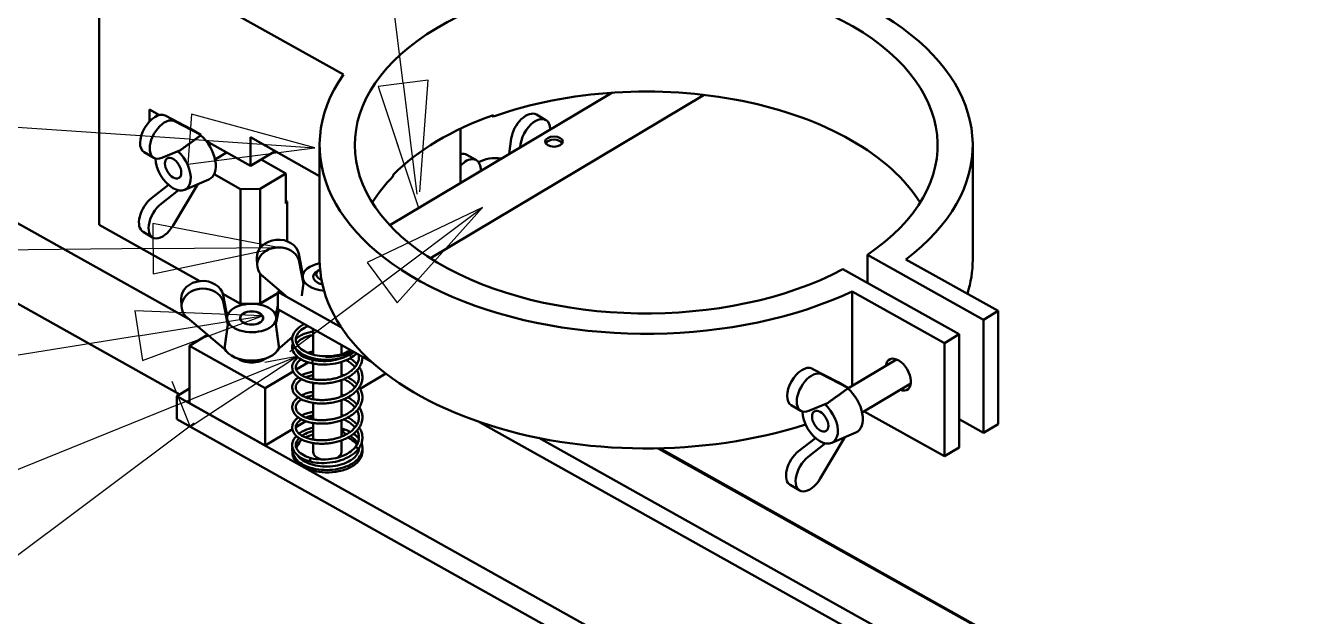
# Model space of a CAD drawing. Header units: millimetres. Extents: x -2685 to 3000, y -4484 to 2121.
# Drawn here: x 2041.6 to 2223.1, y 1551.9 to 1636 of the extents above; entities that cross this region are included whole.
import ezdxf

# ---------------------------------------------------------------- set-up
doc = ezdxf.new("R2010")
doc.units = ezdxf.units.MM
doc.header["$LTSCALE"] = 7.142857
doc.layers.add('Symbol (ISO)', color=7, linetype='Continuous', lineweight=25)
doc.layers.add('Visible (ISO)', color=7, linetype='Continuous', lineweight=50)

# ---------------------------------------------------------------- blocks, each defined once
blk = doc.blocks.new('Balloon1')
at = {"layer": 'Symbol (ISO)'}
for p, q in [((290.87, 224.616), (288.365, 225.092)), ((288.365, 225.092), (288.375, 224.092)), ((288.37, 224.592), (274.922, 224.46)), ((288.37, 224.592), (290.87, 224.616)), ((288.375, 224.092), (290.87, 224.616))]:
    blk.add_line(p, q, dxfattribs=at)
at = {"layer": 'Symbol (ISO)', "flags": 128}
blk.add_lwpolyline([(288.375, 224.092), (290.87, 224.616)], dxfattribs=at)
at = {"layer": 'Symbol (ISO)'}
blk.add_solid([(288.375, 224.092), (290.87, 224.616), (288.365, 225.092), (288.375, 224.092)], dxfattribs=at)
blk = doc.blocks.new('Balloon2')
at = {"layer": 'Symbol (ISO)'}
for p, q in [((288.925, 221.503), (291.242, 222.441)), ((289.112, 221.04), (291.242, 222.441)), ((291.242, 222.441), (290.601, 222.32)), ((288.745, 221.948), (289.112, 221.04)), ((288.925, 221.503), (236.874, 200.443))]:
    blk.add_line(p, q, dxfattribs=at)
at = {"layer": 'Symbol (ISO)', "flags": 128}
blk.add_lwpolyline([(289.112, 221.04), (291.242, 222.441)], dxfattribs=at)
at = {"layer": 'Symbol (ISO)'}
blk.add_solid([(289.112, 221.04), (291.242, 222.441), (288.737, 221.967), (289.112, 221.04)], dxfattribs=at)
blk = doc.blocks.new('Balloon3')
at = {"layer": 'Symbol (ISO)'}
for p, q in [((293.358, 227.884), (288.826, 264.399)), ((293.854, 227.946), (292.862, 227.822)), ((293.358, 227.884), (293.632, 225.679)), ((293.69, 225.722), (293.854, 227.946)), ((292.862, 227.822), (293.586, 225.645))]:
    blk.add_line(p, q, dxfattribs=at)
at = {"layer": 'Symbol (ISO)', "flags": 128}
blk.add_lwpolyline([(292.862, 227.822), (293.666, 225.403)], dxfattribs=at)
at = {"layer": 'Symbol (ISO)'}
blk.add_solid([(292.862, 227.822), (293.666, 225.403), (293.854, 227.946), (292.862, 227.822)], dxfattribs=at)
blk = doc.blocks.new('Balloon8')
at = {"layer": 'Symbol (ISO)'}
for p, q in [((294.94, 225.408), (292.638, 224.312)), ((292.938, 223.912), (294.94, 225.408)), ((293.237, 223.511), (294.94, 225.408)), ((292.638, 224.312), (293.237, 223.511)), ((292.938, 223.912), (291.096, 222.536)), ((289.191, 221.112), (251.224, 192.737))]:
    blk.add_line(p, q, dxfattribs=at)
at = {"layer": 'Symbol (ISO)', "flags": 128}
blk.add_lwpolyline([(293.237, 223.511), (294.94, 225.408)], dxfattribs=at)
at = {"layer": 'Symbol (ISO)'}
blk.add_solid([(293.237, 223.511), (294.94, 225.408), (292.638, 224.312), (293.237, 223.511)], dxfattribs=at)
blk = doc.blocks.new('Balloon9')
at = {"layer": 'Symbol (ISO)'}
for p, q in [((289.102, 226.771), (277.93, 227.532)), ((289.136, 227.27), (289.068, 226.272)), ((291.596, 226.601), (289.136, 227.27)), ((289.068, 226.272), (291.596, 226.601)), ((289.102, 226.771), (291.596, 226.601))]:
    blk.add_line(p, q, dxfattribs=at)
at = {"layer": 'Symbol (ISO)', "flags": 128}
blk.add_lwpolyline([(289.068, 226.272), (291.596, 226.601)], dxfattribs=at)
at = {"layer": 'Symbol (ISO)'}
blk.add_solid([(289.068, 226.272), (291.596, 226.601), (289.136, 227.27), (289.068, 226.272)], dxfattribs=at)
blk = doc.blocks.new('Balloon31')
at = {"layer": 'Symbol (ISO)'}
for p, q in [((290.553, 223.25), (288.006, 223.349)), ((288.006, 223.349), (288.164, 222.361)), ((288.085, 222.855), (290.553, 223.25)), ((288.164, 222.361), (290.553, 223.25)), ((288.085, 222.855), (224.075, 212.605))]:
    blk.add_line(p, q, dxfattribs=at)
at = {"layer": 'Symbol (ISO)', "flags": 128}
blk.add_lwpolyline([(288.164, 222.361), (290.553, 223.25)], dxfattribs=at)
at = {"layer": 'Symbol (ISO)'}
blk.add_solid([(288.164, 222.361), (290.553, 223.25), (288.006, 223.349), (288.164, 222.361)], dxfattribs=at)

msp = doc.modelspace()

# ---------------------------------------------------------------- linework, layer by layer
at = {"layer": 'Visible (ISO)'}
for p, q in [((2052.12, 1648.447), (2086.904, 1629.001)), ((2052.12, 1607.622), (2052.12, 1648.447)), ((2064.834, 1594.243), (2002, 1629.371)), ((2125.115, 1626.419), (2093.51, 1607.574)), ((2138.304, 1626.106), (2099.302, 1602.851)), ((2059.304, 1622.338), (2059.304, 1624.018)), ((2059.304, 1624.018), (2060.709, 1623.233)), ((2065.226, 1621.221), (2061.508, 1623.158)), ((2062.873, 1622.37), (2066.591, 1620.433)), ((2108.268, 1623.029), (2108.045, 1623.154)), ((2108.268, 1623.234), (2108.268, 1623.029)), ((2115.746, 1622.524), (2114.402, 1623.299)), ((2063.599, 1583.477), (1997.12, 1620.642)), ((2065.226, 1621.221), (2066.591, 1620.433)), ((2066.591, 1620.433), (2066.589, 1620.341)), ((2103.578, 1621.295), (2103.578, 1613.577)), ((2067.392, 1619.497), (2073.672, 1615.986)), ((2073.672, 1615.986), (2073.672, 1620.068)), ((2073.672, 1620.068), (2083.527, 1614.559)), ((2083.527, 1602.627), (2083.527, 1618.957)), ((2110.808, 1619.877), (2110.532, 1617.724)), ((2112.094, 1618.655), (2112.151, 1619.102)), ((2116.065, 1619.53), (2116.025, 1619.507)), ((2117.753, 1619.53), (2117.793, 1619.507)), ((2176.527, 1602.627), (2176.527, 1618.957)), ((2059.908, 1617.154), (2058.543, 1617.942)), ((2063.72, 1618.258), (2061.046, 1617.157)), ((2070.271, 1617.888), (2068.632, 1616.91)), ((2073.672, 1615.986), (2077.206, 1618.093)), ((2075.182, 1616.886), (2078.715, 1614.911)), ((2104.503, 1617.584), (2105.846, 1616.808)), ((2072.235, 1612.707), (2068.491, 1614.8)), ((2078.715, 1614.911), (2075.063, 1612.733)), ((2078.715, 1610.624), (2078.715, 1614.911)), ((2106.513, 1615.327), (2106.441, 1615.805)), ((2059.587, 1611.405), (2062.004, 1613.289)), ((2062.66, 1607.512), (2066.163, 1613.392)), ((2064.31, 1612.6), (2067.746, 1614.068)), ((2094.007, 1614.527), (2094.007, 1614.731)), ((2063.41, 1612.533), (2060.952, 1610.617)), ((2075.063, 1612.733), (2072.235, 1612.707)), ((2072.235, 1612.707), (2072.235, 1596.377)), ((2075.063, 1604.323), (2075.063, 1612.733)), ((2078.889, 1610.932), (2078.715, 1611.029)), ((2078.889, 1610.728), (2078.715, 1610.624)), ((2078.889, 1605.276), (2078.889, 1610.932)), ((2066.465, 1599.603), (2052.12, 1607.622)), ((2058.381, 1606.603), (2059.746, 1605.815)), ((2074.602, 1602.932), (2074.644, 1601.835)), ((2080.561, 1603.472), (2081.147, 1600.478)), ((2081.218, 1599.235), (2080.604, 1602.375)), ((2161.526, 1603.357), (2178.067, 1594.11)), ((2161.526, 1599.339), (2161.526, 1603.357)), ((2180.154, 1595.354), (2167.024, 1602.694)), ((2075.063, 1596.403), (2075.063, 1600.667)), ((2081.129, 1600.377), (2081.122, 1600.325)), ((2083.508, 1601.214), (2083.205, 1601.039)), ((2174.588, 1592.036), (2158.048, 1601.283)), ((2075.47, 1600.234), (2078.709, 1597.498)), ((2063.826, 1597.059), (2063.868, 1595.963)), ((2072.235, 1596.377), (2069.744, 1597.769)), ((2069.785, 1597.599), (2070.371, 1594.605)), ((2074.862, 1596.283), (2077.549, 1597.885)), ((2077.549, 1597.885), (2075.063, 1596.403)), ((2077.841, 1598.232), (2077.549, 1598.057)), ((2077.549, 1598.057), (2086.634, 1592.978)), ((2077.549, 1595.608), (2077.549, 1598.057)), ((2159.372, 1598.131), (2172.502, 1590.791)), ((2159.372, 1584.711), (2159.372, 1598.131)), ((2070.442, 1593.363), (2069.828, 1596.502)), ((2072.235, 1596.377), (2075.063, 1596.403)), ((2077.549, 1596.114), (2077.28, 1594.732)), ((2077.286, 1593.451), (2077.691, 1595.529)), ((2077.549, 1595.608), (2090.832, 1588.182)), ((2178.067, 1594.11), (2180.154, 1595.354)), ((2180.154, 1579.228), (2180.154, 1595.354)), ((2064.694, 1594.361), (2069.865, 1589.994)), ((2070.353, 1594.505), (2070.346, 1594.453)), ((2077.333, 1594.505), (2077.335, 1594.489)), ((2178.067, 1577.984), (2178.067, 1594.11)), ((2064.977, 1590.389), (2067.568, 1591.934)), ((2079.658, 1591.66), (2077.863, 1590.097)), ((2082.619, 1589.133), (2082.619, 1592.773)), ((2172.502, 1590.791), (2174.588, 1592.036)), ((2174.588, 1575.91), (2174.588, 1592.036)), ((2075.753, 1584.365), (2064.977, 1590.389)), ((2064.977, 1582.224), (2064.977, 1590.389)), ((2069.865, 1589.994), (2069.98, 1589.995)), ((2077.863, 1590.097), (2077.749, 1590.095)), ((2086.619, 1589.192), (2086.619, 1590.537)), ((2172.502, 1574.666), (2172.502, 1590.791)), ((2071.843, 1588.585), (2071.843, 1588.594)), ((2075.843, 1588.585), (2075.843, 1588.594)), ((2080.187, 1587.008), (2081.909, 1588.035)), ((2082.516, 1588.397), (2082.619, 1588.459)), ((2082.619, 1588.377), (2082.619, 1588.619)), ((2082.619, 1585.631), (2082.619, 1587.867)), ((2086.619, 1588.612), (2086.619, 1588.674)), ((2086.619, 1586.04), (2086.619, 1588.086)), ((2165.668, 1588.465), (2158.734, 1584.33)), ((2075.753, 1584.365), (2079.754, 1586.75)), ((2092.929, 1586.441), (2089.3, 1584.277)), ((2157.371, 1585.202), (2153.652, 1587.138)), ((2155.017, 1586.35), (2158.735, 1584.414)), ((2064.977, 1584.299), (2063.181, 1583.228)), ((2075.753, 1576.2), (2075.753, 1584.365)), ((2082.619, 1582.77), (2082.619, 1585.124)), ((2086.619, 1583.18), (2086.619, 1585.507)), ((2088.87, 1584.021), (2088.741, 1583.944)), ((2157.371, 1585.202), (2158.735, 1584.414)), ((2158.735, 1584.414), (2158.734, 1584.321)), ((2167.717, 1585.029), (2160.776, 1580.891)), ((2063.181, 1583.228), (2063.181, 1579.962)), ((2063.181, 1583.228), (2393.644, 1398.482)), ((2075.753, 1576.2), (2064.977, 1582.224)), ((2082.619, 1579.909), (2082.619, 1582.263)), ((2086.619, 1580.319), (2086.619, 1582.646)), ((2155.865, 1582.239), (2153.19, 1581.138)), ((2082.619, 1580.294), (2082.141, 1580.009)), ((2152.053, 1581.135), (2150.688, 1581.923)), ((2161.062, 1581.061), (2172.502, 1574.666)), ((2393.644, 1395.216), (2063.181, 1579.962)), ((2079.641, 1578.518), (2075.753, 1576.2)), ((2081.557, 1579.66), (2080.12, 1578.803)), ((2082.619, 1577.048), (2082.619, 1579.402)), ((2086.619, 1577.458), (2086.619, 1579.785)), ((2106.282, 1579.544), (2393.644, 1418.894)), ((2174.588, 1579.928), (2178.067, 1577.984)), ((2178.067, 1577.984), (2180.154, 1579.228)), ((2086.619, 1575.261), (2086.619, 1576.924)), ((2114.721, 1577.276), (2393.644, 1421.343)), ((2151.732, 1575.386), (2154.149, 1577.27)), ((2154.805, 1571.493), (2158.308, 1577.372)), ((2156.455, 1576.581), (2159.89, 1578.049)), ((2082.619, 1575.261), (2082.619, 1576.542)), ((2131.74, 1575.798), (2393.354, 1429.542)), ((2131.95, 1575.803), (2393.417, 1429.63)), ((2155.554, 1576.514), (2153.097, 1574.598)), ((2172.502, 1574.666), (2174.588, 1575.91)), ((2150.526, 1570.584), (2151.891, 1569.796))]:
    msp.add_line(p, q, dxfattribs=at)
for centre, major_axis, ratio, start_param, end_param in [((2130.027, 1618.957), (46.5, 0), 0.5773503, 5.6324444, 8.2696328), ((2130.027, 1618.957), (-41.5, 0), 0.5773503, 2.4325721, 8.5952025), ((2130.027, 1618.957), (-46.5, 0), 0.5773503, 5.8997344, 8.5369228), ((2130.027, 1602.627), (41.5, 0), 0.5773503, 0.3477404, 2.1227239), ((2060.043, 1620.54), (1.5, 2.598), 0.5586118, 0.0242568, 3.1415927), ((2061.408, 1619.752), (-1.5, -2.598), 0.5586118, 3.1658495, 6.9104233), ((2130.027, 1602.831), (41.5, 0), 0.5773503, 2.1227239, 2.6218653), ((2112.902, 1620.701), (1.5, 2.598), 0.5773503, 0, 2.1981629), ((2114.246, 1619.926), (1.5, 2.598), 0.5773503, 5.5191948, 8.4813482), ((2065.862, 1617.588), (2.048, -3.436), 0.5865704, 6.2043807, 8.3753076), ((2116.909, 1619.043), (-1.193, 0), 0.5773503, 3.3574247, 6.0673532), ((2062.662, 1615.68), (1.792, -3.006), 0.5865704, 3.9288282, 5.4735063), ((2062.662, 1615.68), (1.792, -3.006), 0.5865704, 5.4735063, 8.3740953), ((2103.003, 1614.986), (1.5, 2.598), 0.5773503, 0, 0.510894), ((2104.346, 1614.21), (1.5, 2.598), 0.5773503, 5.6558187, 7.4392789), ((2108.624, 1615.088), (-3.5, 0), 0.5773503, 4.485016, 5.4924899), ((2130.027, 1602.627), (-41.5, 0), 0.5773503, 5.7634579, 5.9354449), ((2059.882, 1609.201), (-1.5, -2.598), 0.5586118, 4.0848938, 6.2831853), ((2061.246, 1608.413), (-1.5, -2.598), 0.5586118, 4.0848938, 7.8294676), ((2077.642, 1601.951), (2.998, 0.116), 0.8162929, 0.1264534, 3.8710272), ((2077.599, 1603.048), (-2.998, -0.116), 0.8162929, 3.268046, 6.2831853), ((2084.619, 1600.222), (-3.5, 0), 0.5773503, 5.0273142, 6.3055238), ((2130.027, 1602.627), (-46.5, 0), 0.5773503, 0, 2.0809833), ((2130.027, 1602.627), (46.5, 0), 0.5773503, 6.1025578, 6.2831853), ((2092.126, 1543.914), (-10.985, 56.454), 0.0124031, 0.0368032, 0.0799913), ((2084.619, 1600.222), (-2, 0), 0.5773503, 5.4977871, 7.4976264), ((2084.619, 1600.573), (-1.571, 0), 0.5773503, 5.4285168, 7.2942581), ((2066.866, 1596.079), (2.998, 0.116), 0.8162929, 0.1264534, 3.8710272), ((2066.823, 1597.175), (-2.998, -0.116), 0.8162929, 3.268046, 6.2831853), ((2092.126, 1543.914), (-10.985, 56.454), 0.0124031, 0.0799913, 0.1982706), ((2084.619, 1600.222), (-3.5, 0), 0.5773503, 0.0223384, 1.4388306), ((2073.843, 1594.35), (3.5, 0), 0.5773503, 0.0223384, 3.1639311), ((2081.35, 1538.042), (-10.985, 56.454), 0.0124031, 0.0368032, 0.0799913), ((2073.843, 1594.35), (-3.5, 0), 0.5773503, 0.0223384, 3.1639311), ((2081.35, 1538.042), (-10.985, 56.454), 0.0124031, 0.0799913, 0.1982706), ((2066.336, 1537.848), (-10.958, -56.737), 0.0183615, 2.9448668, 3.0631461), ((2066.336, 1537.848), (-10.958, -56.737), 0.0183615, 3.0631461, 3.0868869), ((2073.843, 1590.594), (-4, 0), 0.5773503, 0.2621298, 2.9241397), ((2079.874, 1590.314), (-0.249, 0.024), 0.877377, 5.141628, 6.2864501), ((2073.843, 1589.451), (-2.5, 0), 0.5773503, 0.6297206, 2.5118721), ((2082.6, 1588.126), (0.041, 0.247), 0.411964, 6.2645398, 8.4787258), ((2082.6, 1588.126), (-0.041, -0.247), 0.411964, 5.3371331, 6.2656572), ((2087.819, 1588.888), (-0.137, 0.209), 0.4789613, 3.8995119, 5.7186339), ((2087.819, 1588.888), (0.137, -0.209), 0.4789613, 6.2647825, 7.0411045), ((2152.188, 1584.521), (1.5, 2.598), 0.5586118, 0.0242568, 3.1415927), ((2165.937, 1586.296), (-1.28, 2.147), 0.5865704, 2.4980915, 6.9266864), ((2153.553, 1583.733), (-1.5, -2.598), 0.5586118, 3.1658495, 6.9104233), ((2158.007, 1581.568), (2.048, -3.436), 0.5865704, 6.2043807, 8.3753076), ((2154.807, 1579.66), (1.792, -3.006), 0.5865704, 3.9288282, 5.4735063), ((2154.807, 1579.66), (1.792, -3.006), 0.5865704, 5.4735063, 8.3740953), ((2086.956, 1578.262), (0.1, 0.229), 0.3316583, 0.0263313, 2.2882442), ((2080.484, 1576.505), (-0.159, 0.193), 0.7733073, 4.3754158, 4.9442544), ((2086.956, 1578.262), (-0.1, -0.229), 0.3316583, 5.4298369, 6.3113825), ((2084.619, 1575.261), (-2, 0), 0.5773503, 0, 1.1460331), ((2084.619, 1575.261), (2, 0), 0.5773503, 5.5547196, 6.2831853), ((2088.754, 1575.751), (-0.193, 0.159), 0.6386728, 3.6908595, 6.2716905), ((2088.754, 1575.751), (0.193, -0.159), 0.6386728, 6.2726782, 6.8324522), ((2152.026, 1573.182), (-1.5, -2.598), 0.5586118, 4.0848938, 6.2831853), ((2082.282, 1574.151), (0.053, 0.244), 0.4662928, 6.2723877, 8.4915546), ((2082.282, 1574.151), (-0.053, -0.244), 0.4662928, 5.3499619, 6.2730407), ((2088.754, 1574.423), (-0.193, 0.159), 0.6386728, 6.234071, 6.2341322), ((2153.391, 1572.394), (-1.5, -2.598), 0.5586118, 4.0848938, 7.8294676)]:
    msp.add_ellipse(centre, major_axis=major_axis, ratio=ratio, start_param=start_param, end_param=end_param, dxfattribs=at)
for centre, major_axis, ratio in [((2116.909, 1619.451), (1.25, 0), 0.5773503), ((2062.662, 1615.68), (0.83, -1.392), 0.5865704), ((2073.843, 1594.35), (-1.65, 0), 0.5773503), ((2073.843, 1594.35), (1.621, 0), 0.5773503), ((2154.807, 1579.66), (0.83, -1.392), 0.5865704)]:
    msp.add_ellipse(centre, major_axis=major_axis, ratio=ratio, dxfattribs=at)
for points, weights in [([(2066.589, 1620.341), (2065.064, 1619.234), (2063.72, 1618.258)], [1, 1.00211729304, 1.0004735734]), ([(2081.218, 1599.235), (2081.104, 1598.41), (2080.983, 1597.528)], [1.0004735734, 1.0013332164, 1.00116416689]), ([(2070.442, 1593.363), (2070.224, 1591.786), (2069.98, 1589.995)], [1.0004735734, 1.00211729301, 1]), ([(2077.749, 1590.095), (2077.504, 1591.88), (2077.286, 1593.451)], [1, 1.00211729304, 1.0004735734]), ([(2158.734, 1584.321), (2157.209, 1583.215), (2155.865, 1582.239)], [1, 1.00211729304, 1.0004735734])]:
    msp.add_rational_spline(points, weights, degree=2, dxfattribs=at)
for points, knots in [([(2088.447, 1589.515), (2088.182, 1589.322), (2087.876, 1589.148), (2087.109, 1588.807), (2086.616, 1588.654), (2085.594, 1588.452), (2085.052, 1588.4), (2083.988, 1588.398), (2083.452, 1588.449), (2082.451, 1588.643), (2081.974, 1588.79), (2081.131, 1589.164), (2080.757, 1589.395), (2080.156, 1589.92), (2079.924, 1590.22), (2079.645, 1590.847), (2079.592, 1591.18), (2079.669, 1591.805), (2079.786, 1592.104), (2080.159, 1592.656), (2080.421, 1592.916), (2080.917, 1593.269), (2081.115, 1593.387), (2081.329, 1593.495)], [0.4903995, 0.4903995, 0.4903995, 0.4903995, 0.6129977, 0.6129977, 0.7740998, 0.7740998, 0.9342144, 0.9342144, 1.0934484, 1.0934484, 1.2527335, 1.2527335, 1.4130022, 1.4130022, 1.5742124, 1.5742124, 1.7309367, 1.7309367, 1.8769954, 1.8769954, 2.026856, 2.026856, 2.1113606, 2.1113606, 2.1113606, 2.1113606]), ([(2081.868, 1593.193), (2081.684, 1593.117), (2081.511, 1593.032), (2081.027, 1592.757), (2080.756, 1592.543), (2080.357, 1592.094), (2080.226, 1591.857), (2080.134, 1591.512), (2080.119, 1591.4), (2080.119, 1591.018), (2080.208, 1590.741), (2080.56, 1590.221), (2080.82, 1589.974), (2081.449, 1589.563), (2081.813, 1589.39), (2082.613, 1589.119), (2083.058, 1589.018), (2083.979, 1588.901), (2084.466, 1588.883), (2085.419, 1588.936), (2085.897, 1589.006), (2086.782, 1589.226), (2087.199, 1589.378), (2087.702, 1589.63), (2087.836, 1589.707), (2087.961, 1589.787)], [0.3138878, 0.3138878, 0.3138878, 0.3138878, 0.3834039, 0.3834039, 0.5254544, 0.5254544, 0.6670362, 0.6670362, 0.7344367, 0.7344367, 0.8985651, 0.8985651, 1.0543543, 1.0543543, 1.1965182, 1.1965182, 1.3382691, 1.3382691, 1.481342, 1.481342, 1.6250646, 1.6250646, 1.7685599, 1.7685599, 1.8246628, 1.8246628, 1.8246628, 1.8246628]), ([(2082.619, 1592.431), (2082.583, 1592.426), (2082.547, 1592.42), (2082.267, 1592.372), (2082.033, 1592.318), (2081.586, 1592.188), (2081.374, 1592.112), (2080.979, 1591.94), (2080.796, 1591.843), (2080.465, 1591.632), (2080.316, 1591.517), (2080.164, 1591.372), (2080.141, 1591.35), (2080.119, 1591.327)], [27.64357394, 27.64357394, 27.64357394, 27.64357394, 27.66769856, 27.66769856, 27.83266309, 27.83266309, 27.99824802, 27.99824802, 28.16442134, 28.16442134, 28.33032406, 28.33032406, 28.3598662, 28.3598662, 28.3598662, 28.3598662]), ([(2082.619, 1591.925), (2082.582, 1591.919), (2082.545, 1591.912), (2082.295, 1591.865), (2082.091, 1591.816), (2081.708, 1591.701), (2081.529, 1591.635), (2081.2, 1591.49), (2081.05, 1591.411), (2080.782, 1591.243), (2080.665, 1591.154), (2080.463, 1590.97), (2080.38, 1590.875), (2080.294, 1590.752), (2080.276, 1590.724), (2080.26, 1590.696)], [27.66220034, 27.66220034, 27.66220034, 27.66220034, 27.68910388, 27.68910388, 27.84611689, 27.84611689, 28.00243494, 28.00243494, 28.15798082, 28.15798082, 28.31318162, 28.31318162, 28.46997641, 28.46997641, 28.51616131, 28.51616131, 28.51616131, 28.51616131]), ([(2082.558, 1587.88), (2082.062, 1587.972), (2081.598, 1588.116), (2080.808, 1588.477), (2080.47, 1588.699), (2079.952, 1589.201), (2079.765, 1589.49), (2079.626, 1589.971), (2079.608, 1590.155), (2079.625, 1590.337)], [0.00009751, 0.00009751, 0.00009751, 0.00009751, 0.16395726, 0.16395726, 0.32578138, 0.32578138, 0.48856741, 0.48856741, 0.58412906, 0.58412906, 0.58412906, 0.58412906]), ([(2079.715, 1590.713), (2079.711, 1590.702), (2079.707, 1590.692), (2079.663, 1590.569), (2079.636, 1590.454), (2079.625, 1590.338)], [28.6060462, 28.6060462, 28.6060462, 28.6060462, 28.61769541, 28.61769541, 28.74245199, 28.74245199, 28.74245199, 28.74245199]), ([(2080.148, 1589.968), (2080.15, 1589.959), (2080.153, 1589.95), (2080.223, 1589.697), (2080.394, 1589.442), (2080.901, 1589.012), (2081.214, 1588.827), (2081.895, 1588.55), (2082.257, 1588.445), (2082.642, 1588.373)], [0.07750502, 0.07750502, 0.07750502, 0.07750502, 0.08395541, 0.08395541, 0.2585398, 0.2585398, 0.40794822, 0.40794822, 0.53700783, 0.53700783, 0.53700783, 0.53700783]), ([(2082.619, 1589.571), (2082.568, 1589.563), (2082.517, 1589.554), (2082.247, 1589.506), (2082.035, 1589.457), (2081.833, 1589.399)], [21.36038878, 21.36038878, 21.36038878, 21.36038878, 21.394527, 21.394527, 21.54372344, 21.54372344, 21.54372344, 21.54372344]), ([(2088.211, 1589.647), (2088.194, 1589.637), (2088.178, 1589.627), (2087.709, 1589.356), (2087.171, 1589.149), (2085.93, 1588.858), (2085.333, 1588.814), (2084.679, 1588.816), (2084.515, 1588.827), (2084.418, 1588.839), (2084.397, 1588.842), (2084.38, 1588.847), (2084.377, 1588.848), (2084.373, 1588.849), (2084.372, 1588.85), (2084.371, 1588.851), (2084.37, 1588.851), (2084.37, 1588.852), (2084.37, 1588.852), (2084.37, 1588.853), (2084.37, 1588.853), (2084.371, 1588.854), (2084.372, 1588.855), (2084.374, 1588.856), (2084.376, 1588.856), (2084.384, 1588.858), (2084.392, 1588.86), (2084.425, 1588.864), (2084.467, 1588.867), (2084.679, 1588.879), (2084.936, 1588.889), (2085.972, 1589.001), (2086.496, 1589.142), (2087.28, 1589.412), (2087.647, 1589.585), (2087.962, 1589.787)], [-1.85886969, -1.85886969, -1.85886969, -1.85886969, -1.85360186, -1.85360186, -1.71220101, -1.71220101, -1.55729583, -1.55729583, -1.48083065, -1.48083065, -1.46733103, -1.46733103, -1.4638944, -1.4638944, -1.46254756, -1.46254756, -1.46180953, -1.46180953, -1.46122243, -1.46122243, -1.46057564, -1.46057564, -1.45959188, -1.45959188, -1.45734786, -1.45734786, -1.45191389, -1.45191389, -1.43232198, -1.43232198, -1.37339937, -1.37339937, -1.24166418, -1.24166418, -1.10012683, -1.10012683, -1.10012683, -1.10012683]), ([(2080.443, 1588.748), (2080.342, 1588.673), (2080.248, 1588.594), (2080.039, 1588.389), (2079.934, 1588.259), (2079.769, 1587.993), (2079.709, 1587.857), (2079.634, 1587.587), (2079.616, 1587.453), (2079.622, 1587.19), (2079.643, 1587.061), (2079.723, 1586.804), (2079.783, 1586.678), (2079.94, 1586.428), (2080.041, 1586.305), (2080.281, 1586.068), (2080.423, 1585.954), (2080.744, 1585.742), (2080.924, 1585.644), (2081.313, 1585.467), (2081.522, 1585.389), (2081.966, 1585.254), (2082.2, 1585.198), (2082.685, 1585.11), (2082.937, 1585.077), (2083.452, 1585.037), (2083.715, 1585.029), (2084.247, 1585.038), (2084.515, 1585.056), (2085.051, 1585.116), (2085.318, 1585.159), (2085.844, 1585.27), (2086.104, 1585.338), (2086.608, 1585.498), (2086.853, 1585.59), (2087.323, 1585.798), (2087.547, 1585.913), (2087.97, 1586.166), (2088.167, 1586.302), (2088.53, 1586.594), (2088.695, 1586.75), (2088.987, 1587.075), (2089.115, 1587.245), (2089.327, 1587.594), (2089.412, 1587.773), (2089.539, 1588.135), (2089.582, 1588.318), (2089.617, 1588.621), (2089.622, 1588.741), (2089.617, 1588.861)], [21.94639, 21.94639, 21.94639, 21.94639, 22.0571648, 22.0571648, 22.2194146, 22.2194146, 22.3726611, 22.3726611, 22.5153643, 22.5153643, 22.6540631, 22.6540631, 22.7976856, 22.7976856, 22.9513545, 22.9513545, 23.113508, 23.113508, 23.2792701, 23.2792701, 23.4454781, 23.4454781, 23.6111284, 23.6111284, 23.7761444, 23.7761444, 23.9407023, 23.9407023, 24.1050118, 24.1050118, 24.2692631, 24.2692631, 24.433615, 24.433615, 24.5981805, 24.5981805, 24.7629824, 24.7629824, 24.927847, 24.927847, 25.0922082, 25.0922082, 25.254906, 25.254906, 25.4143802, 25.4143802, 25.5697771, 25.5697771, 25.6704637, 25.6704637, 25.6704637, 25.6704637]), ([(2080.894, 1588.452), (2080.765, 1588.369), (2080.651, 1588.282), (2080.454, 1588.099), (2080.371, 1588.004), (2080.239, 1587.809), (2080.19, 1587.709), (2080.126, 1587.501), (2080.113, 1587.393), (2080.13, 1587.168), (2080.162, 1587.05), (2080.273, 1586.826), (2080.346, 1586.721), (2080.527, 1586.522), (2080.632, 1586.428), (2080.875, 1586.25), (2081.011, 1586.166), (2081.315, 1586.011), (2081.481, 1585.939), (2081.841, 1585.811), (2082.034, 1585.755), (2082.442, 1585.659), (2082.656, 1585.621), (2083.102, 1585.563), (2083.332, 1585.545), (2083.803, 1585.529), (2084.043, 1585.531), (2084.527, 1585.559), (2084.77, 1585.584), (2085.253, 1585.656), (2085.492, 1585.702), (2085.961, 1585.817), (2086.19, 1585.886), (2086.632, 1586.041), (2086.845, 1586.129), (2087.25, 1586.322), (2087.441, 1586.428), (2087.797, 1586.654), (2087.961, 1586.774), (2088.261, 1587.027), (2088.396, 1587.16), (2088.633, 1587.435), (2088.735, 1587.578), (2088.906, 1587.871), (2088.974, 1588.022), (2089.073, 1588.332), (2089.104, 1588.49), (2089.126, 1588.811), (2089.116, 1588.974), (2089.083, 1589.145), (2089.082, 1589.153), (2089.08, 1589.161)], [21.8831494, 21.8831494, 21.8831494, 21.8831494, 22.0355184, 22.0355184, 22.1924429, 22.1924429, 22.3570289, 22.3570289, 22.541293, 22.541293, 22.7388112, 22.7388112, 22.9114377, 22.9114377, 23.0704499, 23.0704499, 23.2259405, 23.2259405, 23.3812344, 23.3812344, 23.5372157, 23.5372157, 23.6939506, 23.6939506, 23.8512662, 23.8512662, 24.0089462, 24.0089462, 24.1667877, 24.1667877, 24.3246138, 24.3246138, 24.4822773, 24.4822773, 24.6396763, 24.6396763, 24.7967969, 24.7967969, 24.9538127, 24.9538127, 25.1112694, 25.1112694, 25.270358, 25.270358, 25.4330766, 25.4330766, 25.601431, 25.601431, 25.7742903, 25.7742903, 25.7830126, 25.7830126, 25.7830126, 25.7830126]), ([(2081.174, 1589.164), (2081.163, 1589.159), (2081.152, 1589.154), (2081.059, 1589.113), (2080.979, 1589.074), (2080.902, 1589.034)], [21.716015505, 21.716015505, 21.716015505, 21.716015505, 21.725150473, 21.725150473, 21.795222131, 21.795222131, 21.795222131, 21.795222131]), ([(2087.954, 1588.678), (2087.545, 1588.432), (2087.071, 1588.224), (2086.073, 1587.918), (2085.539, 1587.812), (2084.475, 1587.707), (2083.931, 1587.705), (2083.121, 1587.779), (2082.833, 1587.822), (2082.558, 1587.88)], [0, 0, 0, 0, 0.16447757, 0.16447757, 0.32547427, 0.32547427, 0.48553438, 0.48553438, 0.57642659, 0.57642659, 0.57642659, 0.57642659]), ([(2082.643, 1588.372), (2083.08, 1588.28), (2083.558, 1588.226), (2084.515, 1588.211), (2085.006, 1588.247), (2085.947, 1588.404), (2086.41, 1588.528), (2087.017, 1588.76), (2087.2, 1588.84), (2087.372, 1588.927)], [0, 0, 0, 0, 0.14616925, 0.14616925, 0.29016585, 0.29016585, 0.43456097, 0.43456097, 0.50000604, 0.50000604, 0.50000604, 0.50000604]), ([(2086.676, 1588.632), (2086.675, 1588.632), (2086.674, 1588.632), (2086.655, 1588.64), (2086.637, 1588.647), (2086.619, 1588.654)], [20.465030695, 20.465030695, 20.465030695, 20.465030695, 20.46576977, 20.46576977, 20.478952483, 20.478952483, 20.478952483, 20.478952483]), ([(2088.556, 1587.347), (2088.474, 1587.446), (2088.384, 1587.544), (2088.147, 1587.77), (2087.993, 1587.896), (2087.662, 1588.131), (2087.486, 1588.24), (2087.299, 1588.341)], [19.88048643, 19.88048643, 19.88048643, 19.88048643, 19.99370339, 19.99370339, 20.15163046, 20.15163046, 20.3045916, 20.3045916, 20.3045916, 20.3045916]), ([(2088.849, 1587.774), (2088.704, 1587.936), (2088.542, 1588.089), (2088.201, 1588.366), (2088.023, 1588.492), (2087.835, 1588.608)], [19.91640617, 19.91640617, 19.91640617, 19.91640617, 20.07849173, 20.07849173, 20.22798415, 20.22798415, 20.22798415, 20.22798415]), ([(2088.808, 1589.314), (2088.795, 1589.302), (2088.783, 1589.29), (2088.539, 1589.058), (2088.262, 1588.855), (2087.953, 1588.678)], [0.45230529, 0.45230529, 0.45230529, 0.45230529, 0.45893277, 0.45893277, 0.58289366, 0.58289366, 0.58289366, 0.58289366]), ([(2080.484, 1585.917), (2080.357, 1585.826), (2080.242, 1585.729), (2080.019, 1585.505), (2079.916, 1585.374), (2079.757, 1585.107), (2079.7, 1584.971), (2079.63, 1584.702), (2079.615, 1584.568), (2079.625, 1584.305), (2079.649, 1584.176), (2079.733, 1583.92), (2079.795, 1583.794), (2079.957, 1583.545), (2080.06, 1583.422), (2080.306, 1583.186), (2080.451, 1583.073), (2080.776, 1582.863), (2080.957, 1582.766), (2081.35, 1582.591), (2081.562, 1582.514), (2082.008, 1582.383), (2082.243, 1582.328), (2082.731, 1582.242), (2082.983, 1582.211), (2083.5, 1582.174), (2083.763, 1582.167), (2084.296, 1582.18), (2084.564, 1582.199), (2085.1, 1582.262), (2085.366, 1582.307), (2085.892, 1582.421), (2086.151, 1582.49), (2086.653, 1582.653), (2086.897, 1582.747), (2087.364, 1582.958), (2087.587, 1583.075), (2088.006, 1583.329), (2088.202, 1583.467), (2088.561, 1583.761), (2088.724, 1583.918), (2089.012, 1584.245), (2089.136, 1584.415), (2089.343, 1584.766), (2089.426, 1584.945), (2089.548, 1585.308), (2089.588, 1585.49), (2089.625, 1585.855), (2089.623, 1586.037), (2089.577, 1586.398), (2089.534, 1586.577), (2089.408, 1586.931), (2089.324, 1587.106), (2089.207, 1587.299), (2089.191, 1587.323), (2089.176, 1587.347)], [15.6486499, 15.6486499, 15.6486499, 15.6486499, 15.7839934, 15.7839934, 15.9458559, 15.9458559, 16.0984204, 16.0984204, 16.2406312, 16.2406312, 16.379388, 16.379388, 16.5235377, 16.5235377, 16.677831, 16.677831, 16.8403421, 16.8403421, 17.006194, 17.006194, 17.1723821, 17.1723821, 17.3379914, 17.3379914, 17.5029737, 17.5029737, 17.6675105, 17.6675105, 17.8318114, 17.8318114, 17.9960646, 17.9960646, 18.1604269, 18.1604269, 18.3250074, 18.3250074, 18.489821, 18.489821, 18.6546763, 18.6546763, 18.8189759, 18.8189759, 18.9815226, 18.9815226, 19.1407578, 19.1407578, 19.2959209, 19.2959209, 19.4483046, 19.4483046, 19.6008598, 19.6008598, 19.7563601, 19.7563601, 19.7789674, 19.7789674, 19.7789674, 19.7789674]), ([(2080.959, 1585.631), (2080.935, 1585.617), (2080.911, 1585.602), (2080.756, 1585.502), (2080.641, 1585.413), (2080.444, 1585.228), (2080.363, 1585.133), (2080.233, 1584.938), (2080.186, 1584.838), (2080.124, 1584.629), (2080.113, 1584.52), (2080.133, 1584.295), (2080.167, 1584.177), (2080.281, 1583.954), (2080.354, 1583.849), (2080.537, 1583.651), (2080.644, 1583.557), (2080.889, 1583.38), (2081.026, 1583.297), (2081.332, 1583.142), (2081.5, 1583.071), (2081.861, 1582.944), (2082.055, 1582.888), (2082.464, 1582.794), (2082.679, 1582.756), (2083.126, 1582.7), (2083.357, 1582.682), (2083.828, 1582.668), (2084.069, 1582.671), (2084.553, 1582.7), (2084.796, 1582.726), (2085.278, 1582.799), (2085.517, 1582.847), (2085.985, 1582.964), (2086.214, 1583.032), (2086.655, 1583.19), (2086.868, 1583.278), (2087.27, 1583.473), (2087.461, 1583.578), (2087.815, 1583.805), (2087.978, 1583.926), (2088.276, 1584.18), (2088.409, 1584.313), (2088.644, 1584.589), (2088.745, 1584.732), (2088.914, 1585.026), (2088.98, 1585.178), (2089.077, 1585.487), (2089.106, 1585.646), (2089.125, 1585.968), (2089.114, 1586.131), (2089.05, 1586.454), (2088.997, 1586.614), (2088.901, 1586.822), (2088.876, 1586.871), (2088.849, 1586.92)], [15.5751076, 15.5751076, 15.5751076, 15.5751076, 15.6026388, 15.6026388, 15.757861, 15.757861, 15.9149225, 15.9149225, 16.0799722, 16.0799722, 16.2651326, 16.2651326, 16.4622004, 16.4622004, 16.6340413, 16.6340413, 16.7928153, 16.7928153, 16.9482644, 16.9482644, 17.1035753, 17.1035753, 17.2595846, 17.2595846, 17.4163436, 17.4163436, 17.5736759, 17.5736759, 17.731365, 17.731365, 17.8892088, 17.8892088, 18.0470314, 18.0470314, 18.204687, 18.204687, 18.3620755, 18.3620755, 18.5191879, 18.5191879, 18.6762071, 18.6762071, 18.8336966, 18.8336966, 18.9928756, 18.9928756, 19.1557661, 19.1557661, 19.3243319, 19.3243319, 19.4972564, 19.4972564, 19.6682908, 19.6682908, 19.7219726, 19.7219726, 19.7219726, 19.7219726]), ([(2082.619, 1586.71), (2082.553, 1586.699), (2082.488, 1586.688), (2082.181, 1586.631), (2081.949, 1586.575), (2081.508, 1586.44), (2081.299, 1586.361), (2081.056, 1586.25), (2081.007, 1586.226), (2080.959, 1586.202)], [15.07720364, 15.07720364, 15.07720364, 15.07720364, 15.12135711, 15.12135711, 15.28638888, 15.28638888, 15.45205527, 15.45205527, 15.49480901, 15.49480901, 15.49480901, 15.49480901]), ([(2082.619, 1586.203), (2082.566, 1586.194), (2082.515, 1586.185), (2082.251, 1586.134), (2082.049, 1586.083), (2081.751, 1585.991), (2081.648, 1585.955), (2081.549, 1585.917)], [15.09582987, 15.09582987, 15.09582987, 15.09582987, 15.13390871, 15.13390871, 15.29087865, 15.29087865, 15.37945983, 15.37945983, 15.37945983, 15.37945983]), ([(2088.849, 1584.913), (2088.84, 1584.923), (2088.832, 1584.932), (2088.677, 1585.102), (2088.512, 1585.255), (2088.149, 1585.544), (2087.951, 1585.68), (2087.675, 1585.843), (2087.61, 1585.881), (2087.543, 1585.917)], [13.63322079, 13.63322079, 13.63322079, 13.63322079, 13.64246558, 13.64246558, 13.80526295, 13.80526295, 13.96965458, 13.96965458, 14.01992585, 14.01992585, 14.01992585, 14.01992585]), ([(2080.484, 1583.056), (2080.348, 1582.959), (2080.226, 1582.854), (2079.999, 1582.621), (2079.899, 1582.49), (2079.746, 1582.222), (2079.691, 1582.086), (2079.626, 1581.816), (2079.614, 1581.683), (2079.628, 1581.421), (2079.654, 1581.292), (2079.743, 1581.037), (2079.807, 1580.91), (2079.975, 1580.661), (2080.08, 1580.539), (2080.331, 1580.304), (2080.478, 1580.192), (2080.808, 1579.984), (2080.992, 1579.888), (2081.388, 1579.716), (2081.601, 1579.64), (2082.05, 1579.511), (2082.287, 1579.458), (2082.776, 1579.375), (2083.03, 1579.346), (2083.547, 1579.311), (2083.812, 1579.306), (2084.344, 1579.322), (2084.613, 1579.343), (2085.148, 1579.409), (2085.415, 1579.455), (2085.939, 1579.572), (2086.197, 1579.643), (2086.698, 1579.809), (2086.941, 1579.904), (2087.405, 1580.118), (2087.627, 1580.236), (2088.043, 1580.493), (2088.237, 1580.632), (2088.592, 1580.929), (2088.752, 1581.086), (2089.035, 1581.415), (2089.158, 1581.586), (2089.36, 1581.937), (2089.44, 1582.117), (2089.556, 1582.48), (2089.594, 1582.663), (2089.626, 1583.027), (2089.621, 1583.209), (2089.571, 1583.57), (2089.525, 1583.749), (2089.394, 1584.102), (2089.307, 1584.276), (2089.194, 1584.458), (2089.185, 1584.472), (2089.176, 1584.486)], [9.3654648, 9.3654648, 9.3654648, 9.3654648, 9.5108088, 9.5108088, 9.6722614, 9.6722614, 9.8241384, 9.8241384, 9.9658849, 9.9658849, 10.1047342, 10.1047342, 10.2494297, 10.2494297, 10.4043388, 10.4043388, 10.5671878, 10.5671878, 10.7331186, 10.7331186, 10.8992837, 10.8992837, 11.0648521, 11.0648521, 11.2298014, 11.2298014, 11.394318, 11.394318, 11.5586108, 11.5586108, 11.7228666, 11.7228666, 11.8872396, 11.8872396, 12.0518352, 12.0518352, 12.2166597, 12.2166597, 12.3815037, 12.3815037, 12.5457374, 12.5457374, 12.7081268, 12.7081268, 12.8671197, 12.8671197, 13.0220539, 13.0220539, 13.1743553, 13.1743553, 13.3270226, 13.3270226, 13.4827568, 13.4827568, 13.4957823, 13.4957823, 13.4957823, 13.4957823]), ([(2080.959, 1582.771), (2080.93, 1582.753), (2080.901, 1582.735), (2080.743, 1582.632), (2080.629, 1582.542), (2080.435, 1582.357), (2080.355, 1582.262), (2080.227, 1582.066), (2080.181, 1581.966), (2080.122, 1581.757), (2080.112, 1581.647), (2080.135, 1581.421), (2080.171, 1581.304), (2080.288, 1581.082), (2080.363, 1580.977), (2080.548, 1580.78), (2080.656, 1580.687), (2080.903, 1580.511), (2081.042, 1580.427), (2081.349, 1580.274), (2081.518, 1580.203), (2081.881, 1580.077), (2082.076, 1580.022), (2082.487, 1579.929), (2082.703, 1579.892), (2083.15, 1579.837), (2083.382, 1579.82), (2083.854, 1579.807), (2084.095, 1579.811), (2084.578, 1579.842), (2084.822, 1579.869), (2085.304, 1579.943), (2085.543, 1579.992), (2086.01, 1580.11), (2086.238, 1580.179), (2086.678, 1580.338), (2086.89, 1580.427), (2087.291, 1580.623), (2087.48, 1580.729), (2087.832, 1580.957), (2087.995, 1581.079), (2088.291, 1581.333), (2088.423, 1581.467), (2088.656, 1581.744), (2088.756, 1581.887), (2088.921, 1582.182), (2088.987, 1582.333), (2089.081, 1582.643), (2089.109, 1582.802), (2089.125, 1583.124), (2089.112, 1583.287), (2089.045, 1583.61), (2088.991, 1583.77), (2088.895, 1583.972), (2088.873, 1584.016), (2088.849, 1584.06)], [9.2919222, 9.2919222, 9.2919222, 9.2919222, 9.3249785, 9.3249785, 9.4802149, 9.4802149, 9.637421, 9.637421, 9.8029518, 9.8029518, 9.9890108, 9.9890108, 10.1855531, 10.1855531, 10.3566341, 10.3566341, 10.5151813, 10.5151813, 10.6705924, 10.6705924, 10.8259211, 10.8259211, 10.9819585, 10.9819585, 11.1387415, 11.1387415, 11.2960902, 11.2960902, 11.4537881, 11.4537881, 11.611634, 11.611634, 11.769453, 11.769453, 11.9271004, 11.9271004, 12.0844786, 12.0844786, 12.2415829, 12.2415829, 12.3986061, 12.3986061, 12.5561301, 12.5561301, 12.715402, 12.715402, 12.8784675, 12.8784675, 13.0472435, 13.0472435, 13.2202242, 13.2202242, 13.3910786, 13.3910786, 13.4387878, 13.4387878, 13.4387878, 13.4387878]), ([(2088.556, 1584.486), (2088.47, 1584.591), (2088.375, 1584.692), (2088.131, 1584.922), (2087.976, 1585.048), (2087.639, 1585.285), (2087.457, 1585.396), (2087.169, 1585.549), (2087.071, 1585.598), (2086.971, 1585.644)], [13.59730124, 13.59730124, 13.59730124, 13.59730124, 13.71616006, 13.71616006, 13.87403625, 13.87403625, 14.03112158, 14.03112158, 14.10790772, 14.10790772, 14.10790772, 14.10790772]), ([(2082.619, 1583.849), (2082.538, 1583.836), (2082.458, 1583.822), (2082.138, 1583.761), (2081.907, 1583.703), (2081.469, 1583.565), (2081.262, 1583.485), (2081.033, 1583.378), (2080.996, 1583.36), (2080.959, 1583.341)], [8.79401848, 8.79401848, 8.79401848, 8.79401848, 8.84818894, 8.84818894, 9.01325538, 9.01325538, 9.17896234, 9.17896234, 9.21162351, 9.21162351, 9.21162351, 9.21162351]), ([(2082.619, 1583.342), (2082.559, 1583.332), (2082.499, 1583.321), (2082.229, 1583.268), (2082.028, 1583.217), (2081.738, 1583.126), (2081.642, 1583.092), (2081.549, 1583.056)], [8.81264464, 8.81264464, 8.81264464, 8.81264464, 8.85632172, 8.85632172, 9.01326969, 9.01326969, 9.09627412, 9.09627412, 9.09627412, 9.09627412]), ([(2088.556, 1581.626), (2088.466, 1581.735), (2088.366, 1581.841), (2088.115, 1582.075), (2087.959, 1582.201), (2087.62, 1582.437), (2087.437, 1582.547), (2087.154, 1582.696), (2087.064, 1582.74), (2086.971, 1582.783)], [7.31411611, 7.31411611, 7.31411611, 7.31411611, 7.43862347, 7.43862347, 7.59645061, 7.59645061, 7.75352534, 7.75352534, 7.82472267, 7.82472267, 7.82472267, 7.82472267]), ([(2088.849, 1582.053), (2088.832, 1582.072), (2088.814, 1582.09), (2088.648, 1582.27), (2088.481, 1582.422), (2088.114, 1582.709), (2087.914, 1582.843), (2087.649, 1582.997), (2087.596, 1583.027), (2087.543, 1583.056)], [7.35003546, 7.35003546, 7.35003546, 7.35003546, 7.36910363, 7.36910363, 7.5320399, 7.5320399, 7.69648627, 7.69648627, 7.73674065, 7.73674065, 7.73674065, 7.73674065]), ([(2080.484, 1580.195), (2080.339, 1580.091), (2080.209, 1579.979), (2079.98, 1579.736), (2079.882, 1579.605), (2079.735, 1579.336), (2079.682, 1579.2), (2079.623, 1578.931), (2079.613, 1578.798), (2079.632, 1578.537), (2079.66, 1578.408), (2079.754, 1578.153), (2079.82, 1578.027), (2079.993, 1577.778), (2080.101, 1577.657), (2080.357, 1577.423), (2080.506, 1577.312), (2080.841, 1577.105), (2081.026, 1577.01), (2081.426, 1576.841), (2081.641, 1576.767), (2082.093, 1576.64), (2082.33, 1576.588), (2082.822, 1576.508), (2083.076, 1576.48), (2083.595, 1576.449), (2083.86, 1576.446), (2084.393, 1576.464), (2084.662, 1576.486), (2085.197, 1576.556), (2085.463, 1576.603), (2085.987, 1576.723), (2086.244, 1576.796), (2086.743, 1576.965), (2086.985, 1577.062), (2087.446, 1577.278), (2087.666, 1577.397), (2088.079, 1577.657), (2088.271, 1577.797), (2088.622, 1578.096), (2088.78, 1578.254), (2089.058, 1578.585), (2089.178, 1578.757), (2089.375, 1579.109), (2089.453, 1579.289), (2089.564, 1579.652), (2089.599, 1579.835), (2089.626, 1580.2), (2089.618, 1580.382), (2089.563, 1580.742), (2089.515, 1580.921), (2089.379, 1581.273), (2089.29, 1581.447), (2089.18, 1581.618), (2089.178, 1581.622), (2089.176, 1581.626)], [3.0822798, 3.0822798, 3.0822798, 3.0822798, 3.2376098, 3.2376098, 3.3986299, 3.3986299, 3.5498161, 3.5498161, 3.6911276, 3.6911276, 3.8301034, 3.8301034, 3.9753618, 3.9753618, 4.1308767, 4.1308767, 4.2940439, 4.2940439, 4.4600433, 4.4600433, 4.6261828, 4.6261828, 4.7917104, 4.7917104, 4.9566274, 4.9566274, 5.1211246, 5.1211246, 5.2854101, 5.2854101, 5.449669, 5.449669, 5.6140532, 5.6140532, 5.778664, 5.778664, 5.9434987, 5.9434987, 6.1083291, 6.1083291, 6.2724921, 6.2724921, 6.4347181, 6.4347181, 6.5934658, 6.5934658, 6.7481766, 6.7481766, 6.9004076, 6.9004076, 7.0531973, 7.0531973, 7.2091688, 7.2091688, 7.2125974, 7.2125974, 7.2125974, 7.2125974]), ([(2080.959, 1579.91), (2080.925, 1579.889), (2080.892, 1579.868), (2080.731, 1579.762), (2080.618, 1579.672), (2080.426, 1579.486), (2080.347, 1579.391), (2080.222, 1579.195), (2080.177, 1579.094), (2080.12, 1578.884), (2080.112, 1578.775), (2080.139, 1578.548), (2080.176, 1578.431), (2080.296, 1578.21), (2080.372, 1578.106), (2080.559, 1577.909), (2080.668, 1577.816), (2080.917, 1577.641), (2081.057, 1577.558), (2081.367, 1577.405), (2081.537, 1577.335), (2081.902, 1577.21), (2082.097, 1577.155), (2082.509, 1577.064), (2082.726, 1577.027), (2083.175, 1576.974), (2083.407, 1576.958), (2083.879, 1576.946), (2084.12, 1576.951), (2084.604, 1576.984), (2084.847, 1577.011), (2085.329, 1577.087), (2085.568, 1577.137), (2086.035, 1577.256), (2086.262, 1577.326), (2086.701, 1577.486), (2086.912, 1577.576), (2087.311, 1577.773), (2087.5, 1577.88), (2087.85, 1578.109), (2088.012, 1578.231), (2088.305, 1578.487), (2088.437, 1578.621), (2088.667, 1578.898), (2088.766, 1579.042), (2088.929, 1579.337), (2088.993, 1579.489), (2089.084, 1579.8), (2089.111, 1579.959), (2089.124, 1580.281), (2089.11, 1580.444), (2089.039, 1580.767), (2088.984, 1580.926), (2088.89, 1581.122), (2088.87, 1581.161), (2088.849, 1581.199)], [3.0087368, 3.0087368, 3.0087368, 3.0087368, 3.0473318, 3.0473318, 3.2025852, 3.2025852, 3.3599438, 3.3599438, 3.5259741, 3.5259741, 3.7129318, 3.7129318, 3.9088761, 3.9088761, 4.0792224, 4.0792224, 4.2375533, 4.2375533, 4.3929298, 4.3929298, 4.5482774, 4.5482774, 4.7043429, 4.7043429, 4.8611496, 4.8611496, 5.0185144, 5.0185144, 5.1762209, 5.1762209, 5.3340687, 5.3340687, 5.4918838, 5.4918838, 5.649523, 5.649523, 5.8068907, 5.8068907, 5.9639872, 5.9639872, 6.1210151, 6.1210151, 6.2785751, 6.2785751, 6.4379429, 6.4379429, 6.6011864, 6.6011864, 6.7701716, 6.7701716, 6.9431994, 6.9431994, 7.1138683, 7.1138683, 7.1556032, 7.1556032, 7.1556032, 7.1556032]), ([(2082.619, 1580.988), (2082.523, 1580.973), (2082.428, 1580.956), (2082.096, 1580.89), (2081.866, 1580.831), (2081.431, 1580.69), (2081.226, 1580.609), (2081.01, 1580.506), (2080.984, 1580.493), (2080.959, 1580.481)], [2.5108333, 2.5108333, 2.5108333, 2.5108333, 2.57502255, 2.57502255, 2.74012432, 2.74012432, 2.90587163, 2.90587163, 2.92843808, 2.92843808, 2.92843808, 2.92843808]), ([(2082.619, 1580.482), (2082.551, 1580.47), (2082.484, 1580.458), (2082.208, 1580.402), (2082.007, 1580.35), (2081.725, 1580.26), (2081.635, 1580.229), (2081.549, 1580.195)], [2.52945941, 2.52945941, 2.52945941, 2.52945941, 2.57874848, 2.57874848, 2.73567415, 2.73567415, 2.81308847, 2.81308847, 2.81308847, 2.81308847]), ([(2080.585, 1577.892), (2080.815, 1578.066), (2081.08, 1578.223), (2081.745, 1578.531), (2082.169, 1578.672), (2082.619, 1578.772)], [0.04806917, 0.04806917, 0.04806917, 0.04806917, 0.16298477, 0.16298477, 0.31007916, 0.31007916, 0.31007916, 0.31007916]), ([(2088.556, 1578.765), (2088.462, 1578.879), (2088.357, 1578.99), (2088.099, 1579.228), (2087.942, 1579.353), (2087.601, 1579.588), (2087.417, 1579.698), (2087.14, 1579.842), (2087.057, 1579.883), (2086.971, 1579.922)], [1.03093104, 1.03093104, 1.03093104, 1.03093104, 1.16109864, 1.16109864, 1.3188785, 1.3188785, 1.47594351, 1.47594351, 1.54153759, 1.54153759, 1.54153759, 1.54153759]), ([(2088.849, 1579.192), (2088.823, 1579.221), (2088.797, 1579.249), (2088.618, 1579.437), (2088.449, 1579.588), (2088.079, 1579.873), (2087.877, 1580.006), (2087.623, 1580.151), (2087.583, 1580.173), (2087.543, 1580.195)], [1.06685016, 1.06685016, 1.06685016, 1.06685016, 1.09575291, 1.09575291, 1.25882228, 1.25882228, 1.42331938, 1.42331938, 1.45355539, 1.45355539, 1.45355539, 1.45355539]), ([(2088.947, 1575.592), (2089.082, 1575.757), (2089.199, 1575.928), (2089.39, 1576.281), (2089.465, 1576.461), (2089.572, 1576.825), (2089.604, 1577.008), (2089.625, 1577.372), (2089.616, 1577.554), (2089.556, 1577.914), (2089.505, 1578.092), (2089.367, 1578.437), (2089.28, 1578.604), (2089.176, 1578.765)], [0, 0, 0, 0, 0.16129633, 0.16129633, 0.3197963, 0.3197963, 0.47428959, 0.47428959, 0.62646208, 0.62646208, 0.77938448, 0.77938448, 0.92941242, 0.92941242, 0.92941242, 0.92941242]), ([(2082.227, 1573.907), (2081.749, 1574.032), (2081.308, 1574.207), (2080.573, 1574.625), (2080.267, 1574.874), (2079.823, 1575.422), (2079.679, 1575.731), (2079.624, 1576.118), (2079.619, 1576.191), (2079.619, 1576.483), (2079.667, 1576.704), (2079.858, 1577.142), (2080.011, 1577.361), (2080.207, 1577.56)], [0, 0, 0, 0, 0.16370247, 0.16370247, 0.32526072, 0.32526072, 0.48643909, 0.48643909, 0.52350111, 0.52350111, 0.63546001, 0.63546001, 0.75822367, 0.75822367, 0.75822367, 0.75822367]), ([(2080.606, 1577.251), (2080.406, 1577.059), (2080.267, 1576.853), (2080.109, 1576.433), (2080.097, 1576.214), (2080.217, 1575.748), (2080.376, 1575.491), (2080.854, 1575.044), (2081.16, 1574.845), (2081.767, 1574.57), (2082.043, 1574.473), (2082.337, 1574.395)], [0.00943071, 0.00943071, 0.00943071, 0.00943071, 0.14483913, 0.14483913, 0.29240057, 0.29240057, 0.45943369, 0.45943369, 0.60918333, 0.60918333, 0.71157987, 0.71157987, 0.71157987, 0.71157987]), ([(2081.001, 1577.028), (2080.879, 1576.939), (2080.769, 1576.847), (2080.449, 1576.533), (2080.292, 1576.297), (2080.19, 1576.025), (2080.178, 1575.986), (2080.167, 1575.947)], [2.46807322, 2.46807322, 2.46807322, 2.46807322, 2.52960219, 2.52960219, 2.67099709, 2.67099709, 2.69453175, 2.69453175, 2.69453175, 2.69453175]), ([(2082.619, 1578.26), (2082.212, 1578.162), (2081.832, 1578.028), (2081.327, 1577.783), (2081.163, 1577.687), (2081.015, 1577.587)], [0.44005237, 0.44005237, 0.44005237, 0.44005237, 0.57627838, 0.57627838, 0.65028321, 0.65028321, 0.65028321, 0.65028321]), ([(2082.619, 1577.756), (2082.225, 1577.652), (2081.856, 1577.515), (2081.532, 1577.35), (2081.527, 1577.348), (2081.521, 1577.345)], [2.2555814, 2.2555814, 2.2555814, 2.2555814, 2.38729784, 2.38729784, 2.38944771, 2.38944771, 2.38944771, 2.38944771]), ([(2086.94, 1577.593), (2086.915, 1577.602), (2086.89, 1577.611), (2086.784, 1577.647), (2086.702, 1577.673), (2086.619, 1577.697)], [1.806282411, 1.806282411, 1.806282411, 1.806282411, 1.814986007, 1.814986007, 1.84282421, 1.84282421, 1.84282421, 1.84282421]), ([(2088.827, 1576.292), (2088.809, 1576.319), (2088.79, 1576.346), (2088.579, 1576.631), (2088.304, 1576.882), (2087.836, 1577.183), (2087.696, 1577.262), (2087.547, 1577.337)], [1.50513424, 1.50513424, 1.50513424, 1.50513424, 1.52078399, 1.52078399, 1.67295595, 1.67295595, 1.73164343, 1.73164343, 1.73164343, 1.73164343]), ([(2088.939, 1576.512), (2088.862, 1576.661), (2088.761, 1576.807), (2088.447, 1577.162), (2088.198, 1577.367), (2087.905, 1577.548)], [0.36668271, 0.36668271, 0.36668271, 0.36668271, 0.45118094, 0.45118094, 0.5799286, 0.5799286, 0.5799286, 0.5799286]), ([(2088.562, 1575.91), (2088.677, 1576.051), (2088.775, 1576.196), (2088.936, 1576.492), (2088.999, 1576.644), (2089.088, 1576.956), (2089.113, 1577.115), (2089.123, 1577.437), (2089.107, 1577.601), (2089.034, 1577.923), (2088.977, 1578.082), (2088.884, 1578.272), (2088.867, 1578.305), (2088.849, 1578.338)], [0.00026968, 0.00026968, 0.00026968, 0.00026968, 0.16050346, 0.16050346, 0.32392816, 0.32392816, 0.4931212, 0.4931212, 0.6661869, 0.6661869, 0.83666516, 0.83666516, 0.87241868, 0.87241868, 0.87241868, 0.87241868]), ([(2088.943, 1574.259), (2088.667, 1573.968), (2088.312, 1573.705), (2087.498, 1573.271), (2087.031, 1573.092), (2086.043, 1572.835), (2085.509, 1572.753), (2084.446, 1572.694), (2083.903, 1572.716), (2082.874, 1572.856), (2082.375, 1572.976), (2081.478, 1573.301), (2081.07, 1573.51), (2080.392, 1573.995), (2080.115, 1574.277), (2079.727, 1574.9), (2079.619, 1575.252), (2079.619, 1575.714), (2079.63, 1575.828), (2079.653, 1575.942)], [0, 0, 0, 0, 0.1622369, 0.1622369, 0.3229113, 0.3229113, 0.4833959, 0.4833959, 0.642794, 0.642794, 0.8019639, 0.8019639, 0.9618736, 0.9618736, 1.1230039, 1.1230039, 1.2910983, 1.2910983, 1.3460117, 1.3460117, 1.3460117, 1.3460117]), ([(2079.638, 1575.344), (2079.621, 1575.065), (2079.675, 1574.785), (2079.963, 1574.154), (2080.248, 1573.816), (2081.026, 1573.22), (2081.513, 1572.968), (2082.161, 1572.747), (2082.253, 1572.717), (2082.347, 1572.69)], [-3.46212369, -3.46212369, -3.46212369, -3.46212369, -3.37711322, -3.37711322, -3.26418224, -3.26418224, -3.15094325, -3.15094325, -3.13245478, -3.13245478, -3.13245478, -3.13245478]), ([(2080.206, 1575.837), (2080.221, 1575.877), (2080.238, 1575.916), (2080.353, 1576.166), (2080.494, 1576.368), (2080.677, 1576.558)], [-0.20217284, -0.20217284, -0.20217284, -0.20217284, -0.18114311, -0.18114311, -0.06791364, -0.06791364, -0.06791364, -0.06791364]), ([(2088.946, 1575.591), (2088.672, 1575.268), (2088.315, 1574.971), (2087.5, 1574.471), (2087.032, 1574.26), (2086.041, 1573.938), (2085.505, 1573.824), (2084.438, 1573.701), (2083.893, 1573.691), (2082.978, 1573.76), (2082.589, 1573.82), (2082.228, 1573.907)], [0, 0, 0, 0, 0.16332735, 0.16332735, 0.32496274, 0.32496274, 0.48663472, 0.48663472, 0.64727875, 0.64727875, 0.77130018, 0.77130018, 0.77130018, 0.77130018]), ([(2082.336, 1574.395), (2082.755, 1574.294), (2083.221, 1574.231), (2084.167, 1574.194), (2084.658, 1574.219), (2085.612, 1574.356), (2086.087, 1574.47), (2086.958, 1574.773), (2087.364, 1574.967), (2088.05, 1575.404), (2088.34, 1575.651), (2088.562, 1575.911)], [0, 0, 0, 0, 0.14649131, 0.14649131, 0.29091923, 0.29091923, 0.43595669, 0.43595669, 0.58055122, 0.58055122, 0.72128954, 0.72128954, 0.72128954, 0.72128954]), ([(2088.566, 1574.588), (2088.795, 1574.826), (2088.955, 1575.083), (2089.094, 1575.497), (2089.12, 1575.658), (2089.119, 1575.819)], [0, 0, 0, 0, 0.1451599, 0.1451599, 0.23580762, 0.23580762, 0.23580762, 0.23580762]), ([(2089.481, 1576.525), (2089.543, 1576.366), (2089.584, 1576.203), (2089.614, 1575.962), (2089.619, 1575.884), (2089.619, 1575.57), (2089.574, 1575.333), (2089.376, 1574.807), (2089.188, 1574.519), (2088.943, 1574.259)], [0.40724012, 0.40724012, 0.40724012, 0.40724012, 0.48371054, 0.48371054, 0.52004698, 0.52004698, 0.62974561, 0.62974561, 0.77465397, 0.77465397, 0.77465397, 0.77465397]), ([(2089.608, 1575.6), (2089.612, 1575.565), (2089.614, 1575.529), (2089.618, 1575.461), (2089.619, 1575.428), (2089.619, 1575.296), (2089.611, 1575.197), (2089.549, 1574.8), (2089.43, 1574.505), (2089.202, 1574.161), (2089.15, 1574.089), (2089.092, 1574.018)], [2.80551741, 2.80551741, 2.80551741, 2.80551741, 2.82207254, 2.82207254, 2.83744437, 2.83744437, 2.88361148, 2.88361148, 3.02349118, 3.02349118, 3.0612006, 3.0612006, 3.0612006, 3.0612006]), ([(2080.368, 1574.817), (2080.429, 1574.723), (2080.501, 1574.631), (2080.8, 1574.305), (2081.097, 1574.081), (2081.785, 1573.714), (2082.177, 1573.562), (2083.022, 1573.337), (2083.485, 1573.261), (2084.426, 1573.195), (2084.916, 1573.205), (2085.859, 1573.311), (2086.324, 1573.408), (2087.166, 1573.676), (2087.555, 1573.85), (2088.15, 1574.212), (2088.382, 1574.396), (2088.566, 1574.588)], [2.9220473, 2.9220473, 2.9220473, 2.9220473, 2.9791885, 2.9791885, 3.1290571, 3.1290571, 3.2703998, 3.2703998, 3.4125916, 3.4125916, 3.5559583, 3.5559583, 3.6997043, 3.6997043, 3.8429547, 3.8429547, 3.9599497, 3.9599497, 3.9599497, 3.9599497]), ([(2082.347, 1572.69), (2082.829, 1572.548), (2083.349, 1572.452), (2084.527, 1572.352), (2085.181, 1572.371), (2086.439, 1572.552), (2087.032, 1572.713), (2088.075, 1573.158), (2088.516, 1573.437), (2088.939, 1573.842), (2089.02, 1573.929), (2089.092, 1574.018)], [-3.13245478, -3.13245478, -3.13245478, -3.13245478, -3.03752534, -3.03752534, -2.92402912, -2.92402912, -2.81053183, -2.81053183, -2.69707713, -2.69707713, -2.66710549, -2.66710549, -2.66710549, -2.66710549])]:
    msp.add_open_spline(points, degree=3, knots=knots, dxfattribs=at)
for points in [[(2081.811, 1588.87), (2081.683, 1588.829), (2081.56, 1588.784), (2081.444, 1588.736)], [(2087.311, 1588.897), (2087.309, 1588.898), (2087.306, 1588.899), (2087.304, 1588.9)], [(2086.971, 1586.19), (2086.856, 1586.238), (2086.738, 1586.284), (2086.619, 1586.327)], [(2086.971, 1583.329), (2086.856, 1583.378), (2086.738, 1583.423), (2086.619, 1583.466)], [(2086.971, 1580.468), (2086.856, 1580.517), (2086.738, 1580.563), (2086.619, 1580.605)], [(2086.619, 1578.635), (2086.767, 1578.592), (2086.913, 1578.544), (2087.054, 1578.492)], [(2087.054, 1578.492), (2087.346, 1578.391), (2087.624, 1578.271), (2087.88, 1578.136)], [(2086.858, 1578.032), (2086.779, 1578.06), (2086.7, 1578.088), (2086.619, 1578.113)], [(2087.39, 1577.822), (2087.222, 1577.899), (2087.043, 1577.969), (2086.858, 1578.032)], [(2088.341, 1577.86), (2088.646, 1577.652), (2088.907, 1577.415), (2089.111, 1577.159)], [(2089.104, 1575.6), (2089.096, 1575.652), (2089.086, 1575.703), (2089.073, 1575.754)]]:
    msp.add_open_spline(points, degree=3, dxfattribs=at)

# ---------------------------------------------------------------- block references
at = {"layer": 'Symbol (ISO)', "xscale": 7.142857142857142, "yscale": 7.142857142857142, "zscale": 7.142857142857142}
for name in ['Balloon3', 'Balloon9', 'Balloon1', 'Balloon8', 'Balloon31', 'Balloon2']:
    msp.add_blockref(name, (0, 0), dxfattribs=at)

doc.saveas('drawing.dxf')
